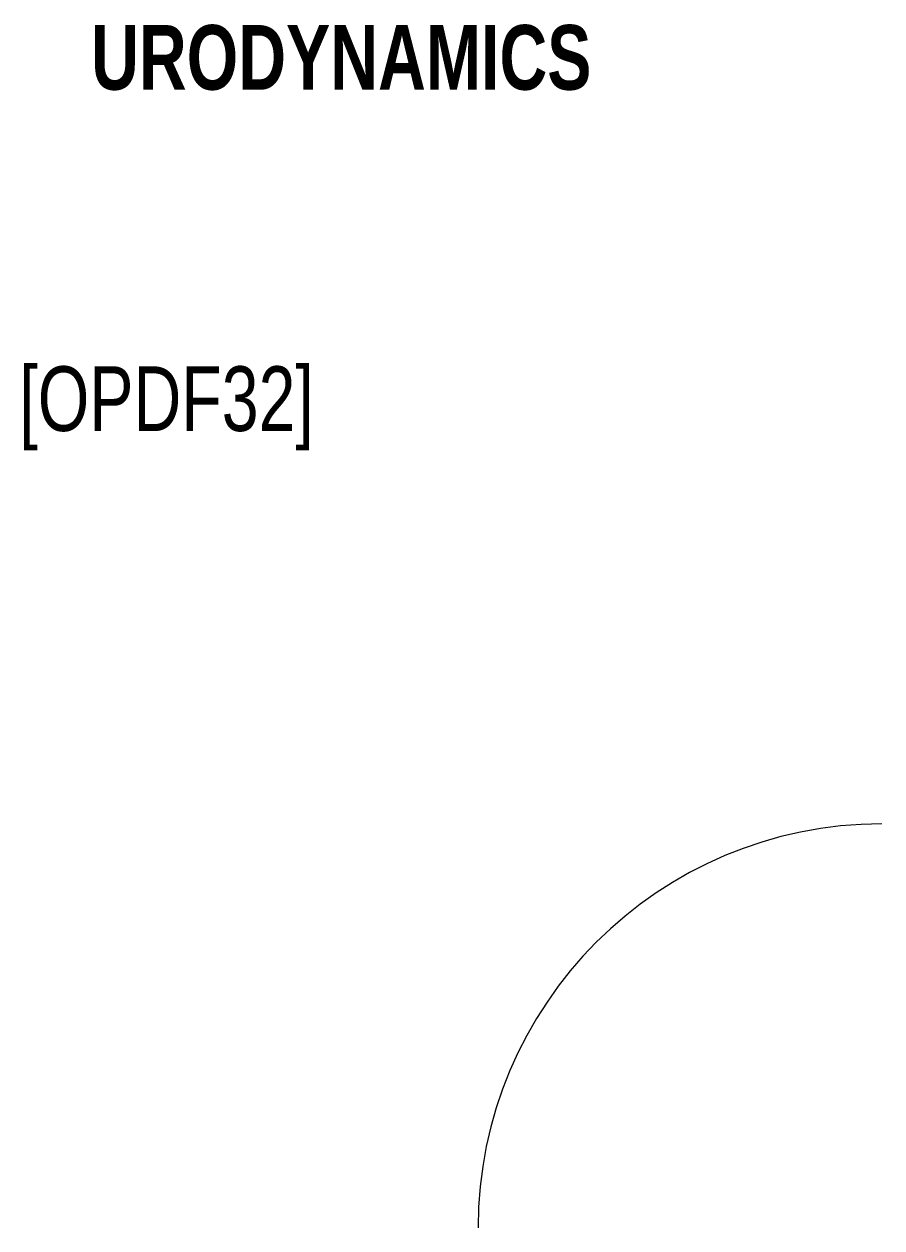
# Model space of a CAD drawing. Header units: millimetres. Extents: x -160614 to 59925, y -157025 to 0.
# Drawn here: x -35540 to -34478, y -114335 to -112846 of the extents above; entities that cross this region are included whole.
import ezdxf

# ---------------------------------------------------------------- set-up
doc = ezdxf.new("R2010")
doc.units = ezdxf.units.MM
doc.header["$LTSCALE"] = 8
for name, color, linetype, lineweight in [('72_EGR_BASE_TEXT', 9, 'Continuous', 5), ('72_EGR_EQP_TAG', 9, 'Continuous', 5), ('LOADING', 9, 'Continuous', 5)]:
    doc.layers.add(name, color=color, linetype=linetype, lineweight=lineweight)
doc.styles.add('X3G_ENTITY_9EC9', font='swisscl.ttf', dxfattribs={"height": 0.2})
doc.styles.add('X3G_ENTITY_9F38', font='swisscl.ttf', dxfattribs={"height": 0.2})

# ---------------------------------------------------------------- blocks, each defined once
blk = doc.blocks.new('1stF')
at = {"layer": 'LOADING', "color": 9, "extrusion": (-2.24007e-05, -9.13278e-07, 1)}
blk.add_arc((-34478.4, -114335.3, 0.9), 500, 90, 180, dxfattribs=at)
at = {"layer": '72_EGR_BASE_TEXT', "color": 9, "char_height": 80, "attachment_point": 2}
for s, insert, style in [('{\\fSwis721 LtCn BT|b1|i0|c0|p34;URODYNAMICS}', (-35147.7, -112846.9, 0.1), 'X3G_ENTITY_9EC9'), ('[OPDF32]', (-35363.9, -113269.2, 0.1), 'X3G_ENTITY_9F38')]:
    blk.add_mtext(s, dxfattribs=dict(at, insert=insert, style=style))

msp = doc.modelspace()

# ---------------------------------------------------------------- block references
at = {"layer": '72_EGR_EQP_TAG'}
msp.add_blockref('1stF', (0, 0), dxfattribs=at)

doc.saveas('drawing.dxf')
